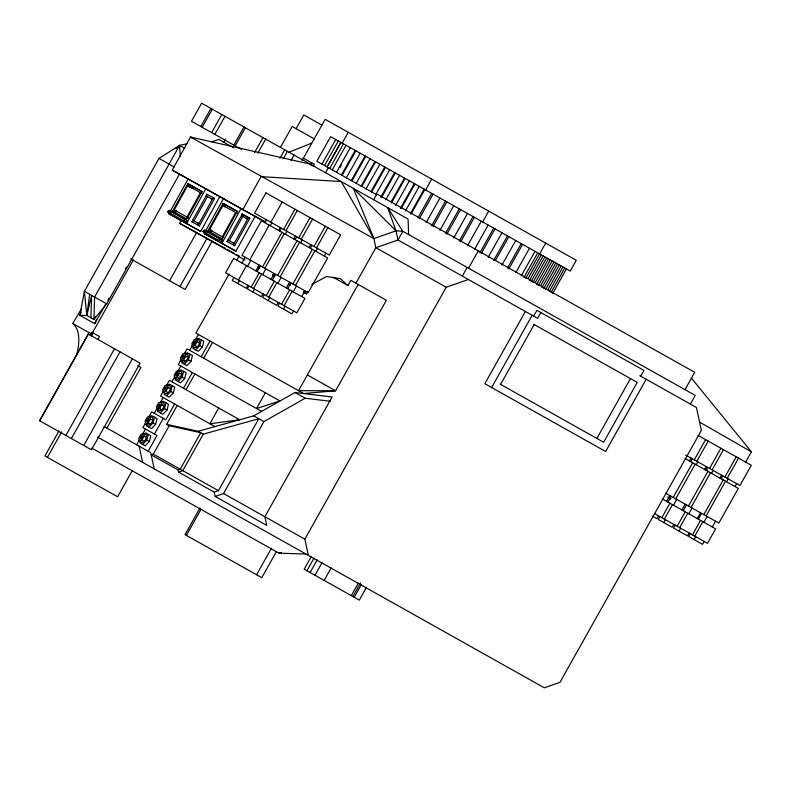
<?xml version="1.0" encoding="UTF-8"?>
<svg xmlns="http://www.w3.org/2000/svg" width="791" height="791" viewBox="0 0 791 791"><rect width="100%" height="100%" fill="white"/><g stroke="black" fill="none" stroke-linecap="round" stroke-linejoin="round"><path stroke-width="1.19" d="M90.876 317.735L91.677 295.389L86.792 315.451L93.921 319.455L106.706 303.833L179.498 174.119M169.145 210.347L184.214 218.8L184.066 220.936L186.636 222.34L186.775 220.205L171.706 211.751L169.145 210.347L167.415 211.593L186.636 222.34M204.414 230.132L219.483 238.595L219.334 240.731L221.905 242.135L222.044 239.999L206.975 231.545L204.414 230.132L202.684 231.387L221.905 242.135M187.338 143.675L179.567 145.386L158.971 158.398L84.39 291.306L79.861 315.362L86.792 315.451L89.69 294.282M179.112 147.709L179.567 145.386L184.926 148.392M140.491 440.538L139.918 442.841L145.178 445.798L149.341 441.546L150.794 435.782L145.534 432.835M146.78 423.353L146.197 425.667L151.467 428.613L155.629 424.371L157.083 418.607L151.813 415.651L150.152 417.351M142.627 444.364L146.79 440.122L148.243 434.358M148.916 427.189L153.078 422.938L154.532 417.173M158.17 409.046L157.587 411.35L162.857 414.306L167.02 410.054L168.473 404.29L163.203 401.344L161.542 403.034M160.296 412.872L164.469 408.631L165.922 402.856M166.585 395.688L170.747 391.446L172.201 385.682M175.839 377.554L175.256 379.858L180.526 382.814L184.689 378.563L186.142 372.798L180.882 369.842L179.211 371.543M163.875 394.165L169.136 397.122L173.298 392.88L174.752 387.115L169.492 384.159L167.821 385.86M177.975 381.381L182.138 377.139L183.591 371.365M184.263 364.196L188.426 359.954L189.88 354.19M193.518 346.053L192.935 348.366L198.195 351.313L202.358 347.071L203.811 341.307L198.551 338.35L196.88 340.051M181.544 362.673L186.814 365.63L190.977 361.388L192.431 355.624L187.16 352.667L185.499 354.368M195.644 349.889L199.807 345.647L201.26 339.873M81.285 311.961L79.861 315.362L94.722 323.697L96.571 319.139M265.766 222.34L172.24 170.134L190.483 137.061L310.082 164.063M168.908 213.768L188.11 178.954L219.849 196.593L200.657 231.407L168.908 213.768L200.657 231.407M187.803 183.611L201.992 191.57L186.854 219.018L172.665 211.049L187.803 183.611L202.526 191.837M187.427 217.278L174.247 209.912L187.675 185.569L190.236 186.973M176.403 210.347L175.236 212.463L172.665 211.049M189.207 187.131L190.364 185.015M244.844 259.923L179.656 223.339L181.436 220.106M200.41 192.717L186.983 217.06L188.693 218M186.547 223.665L205.749 188.851M191.837 221.767L206.975 194.329M199.431 225.929L214.559 198.492L213.204 197.73L198.066 225.168L199.431 225.929L191.432 221.529M204.177 233.563L223.378 198.749L255.117 216.388L235.926 251.202L204.177 233.563L218.286 241.304M222.666 239.08L207.934 230.843L223.072 203.406L237.794 211.632M223.754 237.666L209.516 229.697L222.943 205.363L225.504 206.767M211.662 230.141L210.505 232.247L207.934 230.843M224.476 206.916L225.633 204.81M222.251 236.845L235.678 212.512M222.123 238.803L237.26 211.365L223.072 203.406M221.816 243.46L241.018 208.646M242.778 209.724L261.02 176.64L341.247 181.554L373.866 238.566L375.834 247.731L355.93 283.208M227.106 241.562L242.244 214.124L249.827 218.286L234.7 245.724L226.701 241.324M241.828 213.877L248.473 217.525L233.335 244.963L234.7 245.724M303.418 292.126L306.611 293.876L307.768 291.78M180.308 156.331L179.567 145.386L94.594 297.03L93.921 319.455L95.642 316.39M200.815 126.511L210.95 108.436M202.17 127.272L212.314 109.198M39.758 420.802L88.404 334.118M94.722 323.697L105.47 304.535M107.873 300.254L109.079 298.108M125.314 269.177L126.52 267.032M90.095 335.068L91.716 332.18L99.518 336.561L97.896 339.448M92.329 333.051L133.333 259.982M91.519 335.868L93.14 332.981M211.662 132.601L221.806 114.527M214.855 134.391L224.99 116.317M58.93 431.016L44.919 455.982L117.612 496.768L132.206 470.764M223.893 142.291L225.682 139.097M47.411 457.376L61.747 431.817M65.871 435.455L114.507 348.772M233.839 145.05L243.984 126.975M235.204 145.811L245.339 127.737M71.368 438.54L120.014 351.857M169.61 280.726L196.643 232.554M83.777 445.501L132.413 358.817M254.623 152.515L262.978 137.634M179.982 286.55L207.015 238.378M257.817 153.187L265.687 139.157M106.904 428.089L140.956 367.41L137.782 365.63M212.156 241.186L185.084 289.417L130.644 258.865M280.439 147.433L292.195 126.481L314.511 139.008M296.101 128.676L303.803 114.952L322.026 125.176M279.905 158.319L284.681 149.815M283.218 158.773L287.39 151.338M291.048 160.375L294.025 155.056M145.841 422.335L142.894 427.575L157.004 435.495L148.174 451.246M148.787 417.084L151.734 411.834L165.843 419.754L174.682 404.003M163.51 390.843L160.563 396.083L214.964 426.616M166.456 385.593L169.403 380.342L239.653 419.764L209.862 423.749L218.702 408.008M181.188 359.341L178.242 364.592L261.623 411.389M184.135 354.101L187.081 348.851L279.994 400.988L256.521 408.522L265.351 392.771M229.034 274.082L195.911 333.1L303.625 393.542L335.582 390.774L386.364 300.283L350.828 280.34L347.911 285.531L332.952 277.137M236.865 260.13L239.268 255.839M136.606 444.76L139.552 439.509M142.499 434.259L145.445 429.009M154.285 413.268L157.231 408.018M160.178 402.767L163.124 397.517M171.954 381.776L174.9 376.526M177.846 371.276L180.793 366.025M189.632 350.284L192.569 345.034M195.515 339.784L198.462 334.534M233.899 277.512L232.277 280.41L246.248 288.25L247.87 285.363M242.006 263.067L245.25 257.293M264.708 222.617L266.33 219.73M301.964 160.178L303.141 158.091L314.334 164.37L313.157 166.466M302.478 159.802L325.18 119.352L576.273 260.259L570.192 271.095L330.628 136.655L316.845 161.216L376.526 194.705M238.417 280.054L246.525 265.608M249.768 259.834L269.227 225.158M270.848 222.271L282.199 202.041M237.814 283.514L239.436 280.617M247.543 266.171L250.787 260.397M270.235 225.722L271.857 222.835M154.453 434.071L163.292 418.32M183.512 388.262L192.351 372.512M201.191 356.771L210.02 341.02M310.992 165.24L312.158 163.154M169.185 425.756L153.276 454.103L151.19 454.835L178.133 469.963L180.219 469.231L200.716 432.707L169.185 425.756L166.634 424.322L177.233 405.437M186.063 389.696L194.902 373.945M203.742 358.204L212.571 342.454M255.977 270.908L259.221 265.133M278.679 230.458L280.301 227.571M248.967 285.976L247.346 288.863L261.317 296.704L262.938 293.817M257.075 271.521L260.318 265.746M279.777 231.071L281.398 228.184M251.182 287.212L259.28 272.766M262.523 266.982L281.982 232.317M283.603 229.43L294.954 209.2M321.977 164.093L335.73 139.523M253.486 288.507L261.594 274.062M264.837 268.287L284.295 233.612M285.917 230.725L297.268 210.495M252.873 291.968L254.494 289.071M262.602 274.625L265.845 268.851M285.304 234.176L286.925 231.288M324.547 165.537L338.33 140.976M325.536 172.745L328.374 167.682M342.157 143.122L348.238 132.295M329.699 168.424L343.482 143.863M332.25 169.857L346.033 145.297M271.046 279.361L274.289 273.587M293.748 238.912L295.369 236.025M264.273 294.559L262.652 297.456L276.623 305.296L278.244 302.399M272.381 280.113L275.624 274.339M295.083 239.663L296.704 236.776M266.241 295.666L274.348 281.22M277.592 275.446L297.05 240.771M298.672 237.883L310.023 217.654M336.511 172.25L350.294 147.69M340.17 167.277L341.366 165.141M268.792 297.1L276.899 282.654M280.143 276.87L299.601 242.204M301.223 239.307L312.574 219.087M268.179 300.55L269.8 297.663M277.908 283.218L281.151 277.443M300.61 242.768L302.231 239.881M341.445 175.019L355.218 150.458M342.098 175.384L355.881 150.824M346.369 177.777L360.152 153.217M178.598 472.118L214.252 492.131L218.425 490.667L258.795 418.736L203.267 434.14L182.77 470.665L178.598 472.118L178.133 469.963M286.352 287.954L289.595 282.179M309.054 247.504L310.675 244.617M279.579 303.151L277.957 306.038L291.928 313.879L293.55 310.992M287.687 288.705L290.93 282.921M310.388 248.255L312.01 245.368M281.547 304.258L289.654 289.813M292.897 284.028L312.356 249.363M313.978 246.466L325.328 226.246M351.293 180.546L365.076 155.985M351.946 180.912L365.729 156.351M284.098 305.692L292.205 291.246M295.448 285.462L314.907 250.787M316.529 247.899L327.879 227.679M283.494 309.143L285.116 306.255M293.214 291.81L296.457 286.026M315.916 251.36L317.537 248.473M356.217 183.304L370 158.744M361.141 186.073L374.924 161.512M361.794 186.439L375.577 161.878M301.658 296.546L304.901 290.772M324.359 256.096L325.981 253.209M366.065 188.831L379.848 164.271M370.989 191.6L384.772 167.039M371.641 191.966L385.425 167.405M199.994 507.951L185.035 534.607L261.791 577.677L276.375 551.673M375.913 194.359L389.696 169.798M373.668 199.747L376.911 193.973L694.735 372.324L685.006 389.656M186.389 535.369L200.983 509.364M394.62 172.567L380.837 197.127L381.499 197.493L395.273 172.932M385.761 199.886L399.544 175.325M214.252 492.131L215.182 496.451L223.527 493.535L263.897 421.593L305.207 398.229L330.331 401.274M391.288 201.586L404.468 178.094M391.347 203.02L405.13 178.459M395.609 205.413L409.392 180.852M414.316 183.621L400.543 208.181L401.195 208.547L414.978 183.987M358.135 284.444L298.523 390.685L335.582 390.774L307.353 374.934M405.467 210.94L419.24 186.379M410.391 213.708L424.174 189.148M411.043 214.074L424.826 189.514M425.627 189.969L431.708 179.132M417.925 217.94L431.708 193.38M419.289 218.702L433.072 194.141M426.171 222.568L439.954 198.007M431.708 225.672L445.481 201.112M433.063 226.434L446.846 201.873M439.944 230.29L453.727 205.739M445.481 233.394L459.255 208.834M446.836 234.156L460.619 209.595M256.591 574.76L271.531 548.133M453.718 238.022L467.501 213.461M459.255 241.126L473.028 216.566M460.609 241.888L474.392 217.327M467.491 245.754L481.274 221.193M482.629 221.955L488.709 211.118M308.332 555.361L304.851 539.165L446.233 287.232L468.381 279.49M474.382 249.62L488.166 225.059M462.33 276.099L467.194 267.427M468.549 268.189L478.278 250.856M479.91 252.725L493.693 228.164M481.264 253.486L495.047 228.925M311.387 556.399L304.199 569.204L359.302 600.122L366.5 587.278M306.918 570.726L313.987 558.11M310.102 572.516L317.181 559.899M488.156 257.352L501.939 232.791M314.986 575.255L322.066 562.648M493.683 260.447L507.466 235.896M495.641 260.14L508.821 236.657M324.181 580.406L331.251 567.8M501.929 265.074L515.712 240.513M507.456 268.179L521.239 243.618M508.811 268.94L522.594 244.379M515.702 272.806L529.486 248.245M521.229 275.911L535.013 251.35M523.929 277.423L537.712 252.863M525.738 278.432L539.511 253.881M539.64 253.951L545.721 243.114M528.131 278.383L541.321 254.89M351.303 595.633L358.382 583.026M529.337 280.459L543.12 255.898M352.875 596.513L360.538 582.858M531.137 281.467L544.92 256.907M354.23 597.274L361.438 584.43M532.946 282.486L546.729 257.925M535.349 282.427L548.529 258.934M536.545 284.503L550.328 259.942M538.355 285.521L552.138 260.961M525.382 311.486L484.853 383.714L605.649 451.503L646.188 379.275M540.757 285.462L553.937 261.969M541.954 287.538L555.737 262.978M543.763 288.557L557.546 263.996M545.563 289.565L559.346 265.005M491.636 387.521L532.165 315.293M547.965 289.506L561.145 266.013M533.668 316.133L536.911 310.349L643.963 370.425L640.72 376.209M549.172 291.582L562.945 267.032M550.971 292.601L564.754 268.04M500.574 384.396L534.162 324.557M540.876 312.583L537.633 318.358L397.992 239.989L375.834 247.731L446.233 287.232M552.622 293.53L566.405 268.97M596.879 438.441L630.457 378.592M690.365 404.063L695.23 395.401L402.846 231.328L396.014 230.824L373.866 238.566L190.483 137.061L192.628 138.237M658.527 515.811L656.906 518.698L652.298 516.108M666.635 501.365L669.878 495.581M689.337 460.906L690.958 458.019M659.862 516.553L658.241 519.45L672.212 527.29L673.833 524.393M667.97 502.107L671.213 496.333M690.672 461.657L692.293 458.77M661.83 517.66L669.937 503.214M673.181 497.44L692.639 462.765M694.261 459.878L705.612 439.648M664.381 519.094L672.488 504.648M675.732 498.864L695.19 464.198M696.812 461.311L708.163 441.081M663.778 522.554L665.399 519.657M673.497 505.212L676.74 499.437M696.199 464.762L697.82 461.875M681.941 509.948L685.184 504.174M704.643 469.498L706.264 466.611M675.168 525.145L673.546 528.032L687.517 535.873L689.139 532.986M683.276 510.699L686.519 504.925M705.977 470.25L707.599 467.362M677.136 526.252L685.243 511.807M688.486 506.022L707.945 471.357M709.567 468.46L720.917 448.24M679.687 527.686L687.794 513.24M691.037 507.456L710.496 472.781M712.118 469.894L723.468 449.674M679.083 531.137L680.705 528.25M688.813 513.804L692.056 508.02M711.505 473.354L713.126 470.467M697.247 518.54L700.49 512.766M719.948 478.09L721.57 475.203M690.236 533.599L688.615 536.486L702.586 544.327L704.208 541.44M698.344 519.153L701.587 513.379M721.046 478.703L722.667 475.816M692.451 534.845L700.559 520.399M703.792 514.615L723.251 479.939M724.872 477.052L736.223 456.832M694.755 536.14L702.863 521.694M706.106 515.91L725.565 481.244M727.186 478.347L738.537 458.127M694.142 539.591L695.764 536.703M703.871 522.258L707.114 516.483M726.573 481.808L728.195 478.921M712.315 526.994L715.558 521.22M735.017 486.544L736.639 483.657M745.409 462.438L751.45 451.859L691.354 378.029M180.882 360.795L183.502 359.865L185.727 356.039L185.321 353.152L182.701 354.081L180.486 357.898L180.882 360.795L183.433 362.229L186.053 361.299L188.278 357.473L187.872 354.576L185.321 353.152M163.213 392.287L165.833 391.357L168.048 387.531L167.652 384.644L165.032 385.573L162.808 389.39L163.213 392.287L165.764 393.72L168.384 392.791L170.599 388.964L170.203 386.067L167.652 384.644M145.544 423.778L148.154 422.849L150.379 419.022L149.974 416.135L147.363 417.065L145.139 420.881L145.544 423.778L148.095 425.212L150.705 424.283L152.93 420.456L152.525 417.569L149.974 416.135M192.272 346.478L194.893 345.548L197.107 341.732L196.712 338.835L194.092 339.764L191.877 343.591L192.272 346.478L194.823 347.911L197.443 346.982L199.658 343.156L199.263 340.268L196.712 338.835M174.603 377.969L177.214 377.04L179.438 373.223L179.033 370.326L176.423 371.256L174.198 375.082L174.603 377.969L177.154 379.403L179.765 378.474L181.989 374.647L181.584 371.76L179.033 370.326M156.925 409.461L159.545 408.532L161.769 404.715L161.364 401.818L158.744 402.748L156.529 406.574L156.925 409.461L159.475 410.895L162.096 409.965L164.32 406.149L163.915 403.252L161.364 401.818M139.256 440.953L141.876 440.023L144.091 436.207L143.695 433.31L141.075 434.239L138.85 438.066L139.256 440.953L141.807 442.387L144.427 441.457L146.642 437.641L146.246 434.743L143.695 433.31M76.608 355.189A49.793 23.374 -60.7 0 0 72.732 323.46L81.582 308.619M176.185 148.659L179.567 145.386M171.706 211.751L169.986 212.997L167.415 211.593M206.975 231.545L205.255 232.791L202.684 231.387M166.634 424.322L198.165 431.273L253.693 415.868L295.003 392.504L332.091 396.993L264.886 516.741L266.745 525.382L215.182 496.451M311.812 284.453L326.535 276.524L340.397 278.699L347.911 285.531M288.992 152.228L311.535 143.171M211.79 141.876L218.791 139.434L233.681 147.788M91.776 448.082L279.094 553.196L281.329 552.415M279.094 553.196L305.919 554.007M172.24 170.134L188.96 179.31M206.56 194.082L214.559 198.492M190.819 187.269L192.757 188.327M174.247 209.912L176.818 211.316M209.516 229.697L212.087 231.11M184.214 218.8L186.775 220.205M219.483 238.595L222.044 239.999M179.656 223.339L225.435 248.453M227.561 249.62L233.948 253.13M257.648 267.012L259.774 268.179M272.549 275.189L274.675 276.356M288.517 283.949L290.643 285.116M241.423 149.301L191.481 121.27L201.626 103.206L408.077 219.058L408.64 234.571M639.81 375.695L696.406 407.454L701.35 430.393L559.969 682.336L544.327 687.794L97.55 437.077M533.826 324.359L637.239 382.399L603.652 442.248L500.238 384.208M697.988 435.376L751.292 465.286L739.941 485.506L685.678 455.062M158.971 158.398L174.228 166.95M219.69 196.415L223.962 198.818M254.959 216.21L265.647 222.202M719.899 477.467L722.035 478.664M685.115 458.543L738.319 488.403L718.861 523.069L665.656 493.218M248.473 217.525L249.827 218.286M187.675 185.569L201.913 193.528M210.979 198.531L212.334 199.292L206.135 195.871L207.489 196.633L194.062 220.976L192.707 220.214L198.907 223.635L197.552 222.874M222.943 205.363L237.181 213.323M246.248 218.316L247.603 219.077L241.403 215.656L242.758 216.418L229.331 240.761L227.976 239.999L234.176 243.42L232.821 242.659M219.325 241.888L235.926 251.202M236.074 254.297L238.22 255.493M272.42 274.685L274.556 275.891M303.408 292.077L306.611 293.876M668.484 497.658L670.63 498.854M662.413 498.992L715.618 528.853L707.51 543.298L654.394 513.488M295.003 392.504L305.207 398.229M197.107 341.732L199.658 343.156M193.795 342.266L195.496 343.225M199.807 345.647L202.358 347.071M194.893 345.548L197.443 346.982M106.706 303.833L84.39 291.306L86.792 315.451M185.727 356.039L188.278 357.473M182.414 356.583L184.965 358.016M188.426 359.954L190.977 361.388M183.502 359.865L186.053 361.299M179.438 373.223L181.989 374.647M253.693 415.868L263.897 421.593M176.126 373.757L178.677 375.191M182.138 377.139L184.689 378.563M177.214 377.04L179.765 378.474M72.732 323.46L75.857 325.22M76.806 325.744L91.726 334.118M168.048 387.531L170.599 388.964M164.736 388.074L166.436 389.034M170.747 391.446L173.298 392.88M165.833 391.357L168.384 392.791M161.769 404.715L164.32 406.149M158.457 405.249L160.158 406.208M164.469 408.631L167.02 410.054M159.545 408.532L162.096 409.965M198.165 431.273L203.267 434.14M150.379 419.022L152.93 420.456M147.067 419.566L148.767 420.525M153.078 422.938L155.629 424.371M148.154 422.849L150.705 424.283M144.091 436.207L146.642 437.641M140.778 436.741L142.479 437.7M146.79 440.122L149.341 441.546M141.876 440.023L144.427 441.457M104.036 426.478L150.725 452.679L154.205 468.875M153.276 454.103L218.425 490.667M223.527 493.535L304.851 539.165M699.353 421.969L751.45 451.859M704.811 468.648L706.877 469.834M704.959 468.845L706.956 469.992M667.653 496.985L670.808 498.805M396.014 230.824L387.639 207.588L402.846 231.328L397.992 239.989L396.014 230.824L353.359 188.357L373.866 238.566M139.157 446.193L142.647 462.389M180.17 376.032A1.829 0.86 -60.7 0 1 179.913 376.427M88.197 334L39.55 420.683L91.459 449.812L140.106 363.138L88.197 334M265.924 192.905L254.573 213.135L329.283 255.058L340.634 234.838L265.924 192.905M233.671 258.39L225.564 272.836L296.852 312.85L304.96 298.405L233.671 258.39M261.406 220.768L241.947 255.434L308.203 292.621L327.662 257.945L261.406 220.768M340.881 142.41L327.098 166.97L340.901 142.42M141.727 438.323A1.829 0.86 -60.7 0 0 142.42 435.574A1.829 0.86 -60.7 0 0 140.432 437.601A1.829 0.86 -60.7 0 0 141.727 438.323M148.016 421.148A1.829 0.86 -60.7 0 0 148.708 418.39A1.829 0.86 -60.7 0 0 146.721 420.416A1.829 0.86 -60.7 0 0 148.016 421.148M159.406 406.831A1.829 0.86 -60.7 0 0 160.098 404.082A1.829 0.86 -60.7 0 0 158.101 406.109A1.829 0.86 -60.7 0 0 159.406 406.831M194.448 344.115A1.829 0.86 -60.7 0 0 195.604 341.257A1.829 0.86 -60.7 0 0 193.587 342.691A1.829 0.86 -60.7 0 0 194.448 344.115M177.075 375.339A1.829 0.86 -60.7 0 0 177.767 372.581A1.829 0.86 -60.7 0 0 175.78 374.618A1.829 0.86 -60.7 0 0 177.075 375.339M183.057 358.432A1.829 0.86 -60.7 0 0 184.214 355.574A1.829 0.86 -60.7 0 0 182.207 357.008A1.829 0.86 -60.7 0 0 183.057 358.432M165.685 389.656A1.829 0.86 -60.7 0 0 166.387 386.898A1.829 0.86 -60.7 0 0 164.39 388.925A1.829 0.86 -60.7 0 0 165.685 389.656"/></g></svg>
